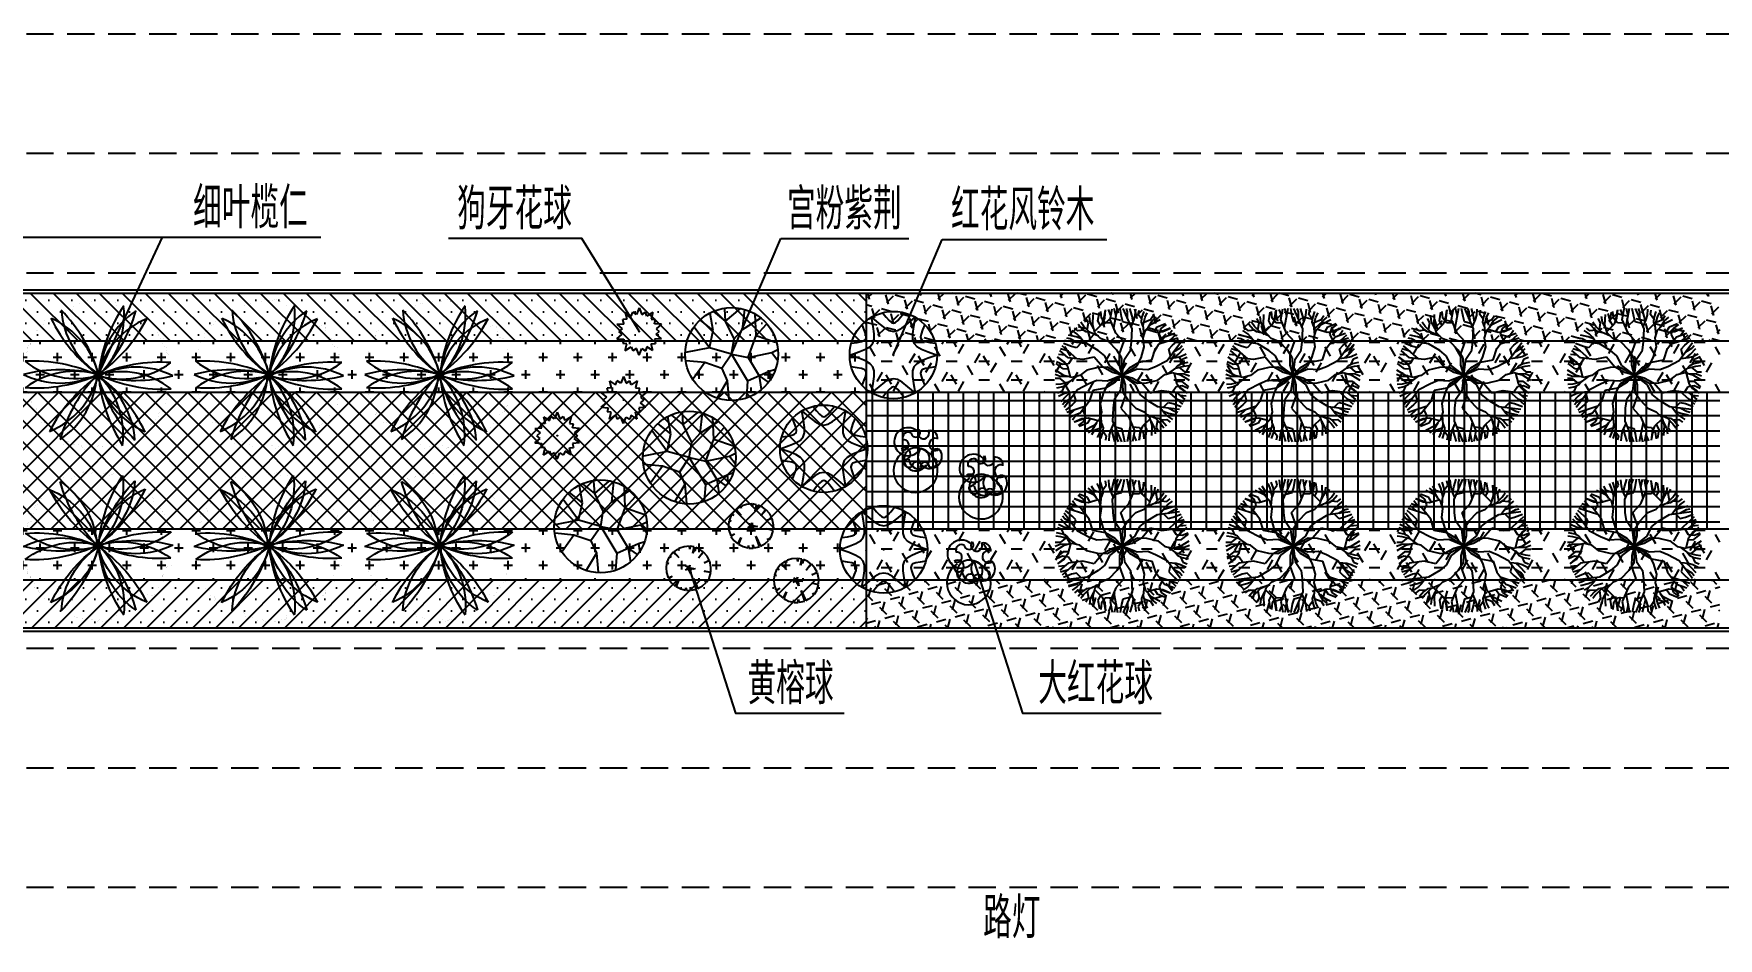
# Model space of a CAD drawing. Extents: x 941299 to 942979, y 2579300 to 2579597.
# Drawn here: x 942757 to 942880.3, y 2579371.9 to 2579438.1 of the extents above; entities that cross this region are included whole.
import ezdxf

# ---------------------------------------------------------------- set-up
doc = ezdxf.new("R2010")
doc.units = 0
doc.linetypes.add('HIDDEN', pattern=[0.375, 0.25, -0.125])
for name, color, linetype in [('A绿-1', 94, 'CONTINUOUS'), ('fz', 7, 'CONTINUOUS'), ('尺寸标注', 2, 'CONTINUOUS'), ('文字', 7, 'CONTINUOUS'), ('绿化工程', 3, 'CONTINUOUS'), ('路缘石', 37, 'CONTINUOUS')]:
    doc.layers.add(name, color=color, linetype=linetype)
doc.styles.get("Standard").update_dxf_attribs({"font": 'simplex1.shx', "width": 0.7, "bigfont": 'hztxt.shx'})
pattern_1 = [(0, (125, 0), (1.27, 1.27), [0.635, -1.905]), (90, (125.3175, -0.3175), (-1.27, 1.27), [0.635, -1.905])]
pattern_2 = [(0, (125, 0), (0, 1.374815), [0.79375, -1.5875]), (120, (125, 0), (-1.1906247155, -0.6874075), [0.79375, -1.5875]), (60, (125.7938, 0), (-1.1906247155, 0.6874075), [0.79375, -1.5875])]

# ---------------------------------------------------------------- blocks, each defined once
blk = doc.blocks.new('jydy')
at = {"layer": '绿化工程'}
for p, q in [((-2.91, 3.34), (-3.23, 3.71)), ((-2.82, 3.57), (-3.04, 3.87)), ((-2.48, 3.83), (-2.66, 4.14)), ((-2.57, 3.31), (-2.48, 3.83)), ((-2.35, 3.88), (-2.41, 4.29)), ((-2.08, 3.38), (-2.35, 3.88)), ((-2.17, 3.68), (-2.13, 4.43)), ((-2.03, 3.2), (-1.47, 3.75)), ((-1.78, 3.98), (-1.68, 4.62)), ((-1.59, 3.63), (-1.78, 3.98)), ((-1.53, 4.18), (-1.58, 4.66)), ((-1.25, 3.83), (-1.53, 4.18)), ((-1.47, 3.75), (-1.29, 4.17)), ((-1.39, 4.01), (-1.32, 4.25)), ((-1.32, 4.25), (-1.23, 4.76)), ((-1.29, 4.17), (-1.22, 4.77)), ((-0.77, 3.8), (-1.25, 3.83)), ((-0.83, 4.37), (-1.02, 4.81)), ((-0.89, 4.07), (-0.74, 4.86)), ((-0.47, 3.07), (-0.89, 4.07)), ((-0.63, 3.46), (-0.35, 4.89)), ((-0.46, 4.3), (-0.59, 4.88)), ((-0.05, 4.28), (-0.16, 4.88)), ((0.05, 3.91), (-0.05, 4.28)), ((0.53, 3.78), (0.05, 3.91)), ((0.71, 3.38), (0.07, 4.88)), ((0.39, 4.63), (0.31, 4.88)), ((0.39, 4.11), (0.39, 4.63)), ((0.72, 4.32), (0.56, 4.87)), ((0.64, 3.54), (0.87, 4.06)), ((0.8, 3.91), (0.72, 4.32)), ((0.87, 4.06), (0.95, 4.38)), ((0.95, 4.38), (0.99, 4.82)), ((1.17, 4.44), (1.23, 4.76)), ((1.43, 4.09), (1.17, 4.44)), ((1.41, 3.87), (1.44, 4.19)), ((1.53, 3.55), (1.41, 3.87)), ((1.44, 4.19), (1.59, 4.65)), ((1.52, 3.65), (1.68, 4.23)), ((1.59, 3.88), (2.07, 4.06)), ((1.68, 4.23), (1.83, 4.57)), ((1.69, 3.28), (2.11, 3.72)), ((1.89, 3.49), (2.19, 3.98)), ((2.07, 4.06), (2.25, 4.37)), ((2.11, 3.72), (2.78, 4.06)), ((2.19, 3.98), (2.51, 4.23)), ((2.56, 3.53), (3.16, 3.77)), ((-2.57, 2.3), (-4.19, 2.5)), ((-3.82, 2.65), (-4.07, 2.71)), ((-3.39, 2.79), (-3.94, 2.92)), ((-3.36, 2.4), (-3.82, 2.65)), ((-3.32, 3.01), (-3.68, 3.26)), ((-3.26, 3.24), (-3.51, 3.44)), ((-2.99, 2.65), (-3.39, 2.79)), ((-3.08, 2.78), (-3.32, 3.01)), ((-2.83, 3.28), (-3.26, 3.24)), ((-2.75, 2.32), (-3.08, 2.78)), ((-2.65, 3.16), (-2.91, 3.34)), ((-2.4, 3.14), (-2.82, 3.57)), ((-2.31, 3.1), (-2.65, 3.16)), ((-1.75, 2.85), (-2.4, 3.14)), ((-2, 3.1), (-2.17, 3.68)), ((-1.59, 2.68), (-2, 3.1)), ((-0.99, 2.43), (-1.59, 2.68)), ((0.11, 2.43), (-0.47, 3.07)), ((0.67, 2.43), (0.71, 3.38)), ((1.59, 2.94), (1.52, 3.65)), ((1.53, 2.72), (1.69, 3.28)), ((1.61, 2.07), (1.53, 2.72)), ((1.76, 3.36), (2.51, 3.15)), ((2.35, 3.19), (2.56, 3.53)), ((2.42, 1.94), (3.08, 2.8)), ((2.51, 3.15), (2.97, 3.2)), ((2.68, 2.28), (4.06, 2.74)), ((2.69, 2.99), (2.85, 3.41)), ((2.91, 2.57), (2.69, 2.99)), ((2.78, 3.21), (3.02, 3.27)), ((2.85, 3.41), (3.24, 3.7)), ((2.97, 3.2), (3.52, 3.44)), ((3.02, 3.27), (3.51, 3.45)), ((3.08, 2.8), (3.84, 3.07)), ((3.37, 2.9), (3.65, 3.29)), ((3.49, 2.55), (3.93, 2.95)), ((3.68, 2.18), (4.15, 2.58)), ((-4.26, 0.97), (-4.74, 1.33)), ((-4.34, 0.99), (-4.74, 1.32)), ((-4.2, 1.47), (-4.68, 1.52)), ((-3.96, 1.27), (-4.58, 1.79)), ((-3.95, 1.75), (-4.52, 1.93)), ((-3.32, 1.18), (-4.4, 2.14)), ((-3.73, 2.09), (-4.31, 2.31)), ((-2.89, 1.13), (-3.96, 1.27)), ((-3.36, 2), (-3.73, 2.09)), ((-3.01, 2.35), (-3.36, 2)), ((-2.05, 1.31), (-2.89, 1.13)), ((-1.76, 1.8), (-2.57, 2.3)), ((-1.45, 0.6), (-2.05, 1.31)), ((-1.28, 1.42), (-1.76, 1.8)), ((-0.93, 0.71), (-1.28, 1.42)), ((-0.41, 1.82), (-0.99, 2.43)), ((-0.04, 1.25), (-0.41, 1.82)), ((-0.21, 1.55), (0.11, 2.43)), ((-0.2, 0.72), (-0.21, 1.55)), ((0, 0), (-0.04, 1.25)), ((0.15, 1.16), (0.59, 1.82)), ((0.59, 1.82), (0.67, 2.43)), ((1.06, 0.66), (1.37, 1.27)), ((1.37, 1.27), (1.61, 2.07)), ((2.16, 1.12), (2.42, 1.94)), ((3.28, 1.08), (4.26, 2.38)), ((3.39, 1.22), (3.95, 1.28)), ((3.41, 1.91), (3.68, 2.18)), ((3.54, 1.43), (3.41, 1.91)), ((3.76, 1.71), (4.21, 1.98)), ((3.79, 1.26), (4.11, 1.54)), ((3.95, 1.28), (4.27, 1.37)), ((4.11, 1.54), (4.5, 1.95)), ((4.21, 1.98), (4.38, 2.17)), ((4.27, 1.37), (4.67, 1.56)), ((4.43, 1.2), (4.74, 1.32)), ((-4.54, -0.1), (-4.92, 0.05)), ((-4.27, -0.03), (-4.9, 0.37)), ((-4.34, 0.45), (-4.84, 0.86)), ((-4.38, 0.77), (-4.82, 0.96)), ((-3.94, 0.83), (-4.38, 0.77)), ((-4.17, 0.8), (-4.34, 0.99)), ((-3.94, 0.44), (-4.34, 0.45)), ((-3.98, 0.6), (-4.26, 0.97)), ((-3.79, -0.15), (-3.98, 0.6)), ((-3.68, 1.23), (-3.94, 0.83)), ((-2.6, 0.36), (-3.12, -0.04)), ((-1.78, 0.56), (-2.6, 0.36)), ((-1.11, 0.59), (-1.78, 0.56)), ((-0.72, 0.19), (-1.45, 0.6)), ((0, 0), (-1.11, 0.59)), ((0, 0), (-1.08, -0.45)), ((0, 0), (-1.06, -0.66)), ((0, 0), (-0.93, 0.71)), ((0, 0), (-0.72, 0.19)), ((0, 0), (-0.53, -0.53)), ((0, 0), (-0.2, 0.72)), ((0, 0), (-0.15, -1.16)), ((0, 0), (0.15, 1.16)), ((0, 0), (1.06, 0.66)), ((0, 0), (0.53, 0.53)), ((0, 0), (1.08, 0.45)), ((0, 0), (1.11, -0.59)), ((0, 0), (0.93, -0.71)), ((0, 0), (0.72, -0.19)), ((0, 0), (0.2, -0.72)), ((0, 0), (0.04, -1.25)), ((0.53, 0.53), (1.24, 0.95)), ((1.08, 0.45), (1.87, 0.4)), ((1.24, 0.95), (2.16, 1.12)), ((1.87, 0.4), (2.44, 0.63)), ((2.44, 0.63), (3.28, 1.08)), ((2.6, -0.36), (3.12, 0.04)), ((3.12, 0.04), (3.68, 0.18)), ((3.34, 0.09), (3.92, 0.51)), ((3.68, 0.18), (4.27, 0.03)), ((3.79, 0.15), (3.98, -0.6)), ((3.84, 0.45), (4.06, 0.71)), ((3.92, 0.51), (4.5, 0.66)), ((3.97, 0.11), (4.54, 0.1)), ((4.06, 0.71), (4.35, 0.85)), ((4.15, 0.57), (4.56, 0.24)), ((4.26, 0.81), (4.43, 1.2)), ((4.27, 0.03), (4.9, -0.37)), ((4.35, 0.85), (4.83, 0.95)), ((4.5, 0.66), (4.87, 0.7)), ((4.54, 0.1), (4.92, -0.05)), ((4.56, 0.24), (4.91, 0.24)), ((-4.56, -0.24), (-4.91, -0.24)), ((-4.5, -0.66), (-4.87, -0.7)), ((-4.35, -0.85), (-4.83, -0.95)), ((-4.43, -1.2), (-4.74, -1.32)), ((-4.15, -0.57), (-4.56, -0.24)), ((-3.97, -0.11), (-4.54, -0.1)), ((-3.92, -0.51), (-4.5, -0.66)), ((-4.26, -0.81), (-4.43, -1.2)), ((-4.06, -0.71), (-4.35, -0.85)), ((-3.68, -0.18), (-4.27, -0.03)), ((-3.28, -1.08), (-4.26, -2.38)), ((-3.84, -0.45), (-4.06, -0.71)), ((-3.39, -1.22), (-3.95, -1.28)), ((-3.34, -0.09), (-3.92, -0.51)), ((-3.12, -0.04), (-3.68, -0.18)), ((-2.44, -0.63), (-3.28, -1.08)), ((-1.87, -0.4), (-2.44, -0.63)), ((-2.16, -1.12), (-2.42, -1.94)), ((-1.24, -0.95), (-2.16, -1.12)), ((-1.08, -0.45), (-1.87, -0.4)), ((-1.06, -0.66), (-1.37, -1.27)), ((-0.53, -0.53), (-1.24, -0.95)), ((-0.15, -1.16), (-0.59, -1.82)), ((0.2, -0.72), (0.21, -1.55)), ((0.72, -0.19), (1.45, -0.6)), ((0.93, -0.71), (1.28, -1.42)), ((1.11, -0.59), (1.78, -0.56)), ((1.45, -0.6), (2.05, -1.31)), ((1.78, -0.56), (2.6, -0.36)), ((2.05, -1.31), (2.89, -1.13)), ((2.89, -1.13), (3.96, -1.27)), ((3.32, -1.18), (4.4, -2.14)), ((3.68, -1.23), (3.94, -0.83)), ((3.94, -0.44), (4.34, -0.45)), ((3.94, -0.83), (4.38, -0.77)), ((3.98, -0.6), (4.26, -0.97)), ((4.17, -0.8), (4.34, -0.99)), ((4.26, -0.97), (4.74, -1.33)), ((4.34, -0.45), (4.84, -0.86)), ((4.34, -0.99), (4.74, -1.32)), ((4.38, -0.77), (4.82, -0.96)), ((-4.27, -1.37), (-4.67, -1.56)), ((-4.11, -1.54), (-4.5, -1.95)), ((-4.21, -1.98), (-4.38, -2.17)), ((-3.95, -1.28), (-4.27, -1.37)), ((-3.76, -1.71), (-4.21, -1.98)), ((-3.68, -2.18), (-4.15, -2.58)), ((-3.79, -1.26), (-4.11, -1.54)), ((-2.68, -2.28), (-4.06, -2.74)), ((-3.41, -1.91), (-3.68, -2.18)), ((-3.54, -1.43), (-3.41, -1.91)), ((-2.42, -1.94), (-3.08, -2.8)), ((-1.37, -1.27), (-1.61, -2.07)), ((-1.61, -2.07), (-1.53, -2.72)), ((-0.67, -2.43), (-0.71, -3.38)), ((-0.59, -1.82), (-0.67, -2.43)), ((0.21, -1.55), (-0.11, -2.43)), ((-0.11, -2.43), (0.47, -3.07)), ((0.04, -1.25), (0.41, -1.82)), ((0.41, -1.82), (0.99, -2.43)), ((0.99, -2.43), (1.59, -2.68)), ((1.28, -1.42), (1.76, -1.8)), ((1.76, -1.8), (2.57, -2.3)), ((2.57, -2.3), (4.19, -2.5)), ((2.75, -2.32), (3.08, -2.78)), ((3.01, -2.35), (3.36, -2)), ((3.36, -2), (3.73, -2.09)), ((3.36, -2.4), (3.82, -2.65)), ((3.73, -2.09), (4.31, -2.31)), ((3.95, -1.75), (4.52, -1.93)), ((3.96, -1.27), (4.58, -1.79)), ((4.2, -1.47), (4.68, -1.52)), ((-3.49, -2.55), (-3.93, -2.95)), ((-3.08, -2.8), (-3.84, -3.07)), ((-3.37, -2.9), (-3.65, -3.29)), ((-2.97, -3.2), (-3.52, -3.44)), ((-3.02, -3.27), (-3.51, -3.45)), ((-2.85, -3.41), (-3.24, -3.7)), ((-2.56, -3.53), (-3.16, -3.77)), ((-2.78, -3.21), (-3.02, -3.27)), ((-2.51, -3.15), (-2.97, -3.2)), ((-2.91, -2.57), (-2.69, -2.99)), ((-2.69, -2.99), (-2.85, -3.41)), ((-2.35, -3.19), (-2.56, -3.53)), ((-1.76, -3.36), (-2.51, -3.15)), ((-1.89, -3.49), (-2.19, -3.98)), ((-1.69, -3.28), (-2.11, -3.72)), ((-1.53, -2.72), (-1.69, -3.28)), ((-1.52, -3.65), (-1.68, -4.23)), ((-1.59, -2.94), (-1.52, -3.65)), ((-1.53, -3.55), (-1.41, -3.87)), ((-0.64, -3.54), (-0.87, -4.06)), ((-0.71, -3.38), (-0.07, -4.88)), ((0.63, -3.46), (0.35, -4.89)), ((0.47, -3.07), (0.89, -4.07)), ((2.03, -3.2), (1.47, -3.75)), ((1.59, -2.68), (2, -3.1)), ((1.59, -3.63), (1.78, -3.98)), ((1.75, -2.85), (2.4, -3.14)), ((2, -3.1), (2.17, -3.68)), ((2.08, -3.38), (2.35, -3.88)), ((2.17, -3.68), (2.13, -4.43)), ((2.31, -3.1), (2.65, -3.16)), ((2.4, -3.14), (2.82, -3.57)), ((2.57, -3.31), (2.48, -3.83)), ((2.65, -3.16), (2.91, -3.34)), ((2.82, -3.57), (3.04, -3.87)), ((2.83, -3.28), (3.26, -3.24)), ((2.91, -3.34), (3.23, -3.71)), ((2.99, -2.65), (3.39, -2.79)), ((3.08, -2.78), (3.32, -3.01)), ((3.26, -3.24), (3.51, -3.44)), ((3.32, -3.01), (3.68, -3.26)), ((3.39, -2.79), (3.94, -2.92)), ((3.82, -2.65), (4.07, -2.71)), ((-2.11, -3.72), (-2.78, -4.06)), ((-2.19, -3.98), (-2.51, -4.23)), ((-2.07, -4.06), (-2.25, -4.37)), ((-1.59, -3.88), (-2.07, -4.06)), ((-1.68, -4.23), (-1.83, -4.57)), ((-1.44, -4.19), (-1.59, -4.65)), ((-1.41, -3.87), (-1.44, -4.19)), ((-1.43, -4.09), (-1.17, -4.44)), ((-1.17, -4.44), (-1.23, -4.76)), ((-0.95, -4.38), (-0.99, -4.82)), ((-0.87, -4.06), (-0.95, -4.38)), ((-0.8, -3.91), (-0.72, -4.32)), ((-0.72, -4.32), (-0.56, -4.87)), ((-0.53, -3.78), (-0.05, -3.91)), ((-0.39, -4.11), (-0.39, -4.63)), ((-0.39, -4.63), (-0.31, -4.88)), ((-0.05, -3.91), (0.05, -4.28)), ((0.05, -4.28), (0.16, -4.88)), ((0.46, -4.3), (0.59, -4.88)), ((0.89, -4.07), (0.74, -4.86)), ((0.77, -3.8), (1.25, -3.83)), ((0.83, -4.37), (1.02, -4.81)), ((1.29, -4.17), (1.22, -4.77)), ((1.32, -4.25), (1.23, -4.76)), ((1.25, -3.83), (1.53, -4.18)), ((1.47, -3.75), (1.29, -4.17)), ((1.39, -4.01), (1.32, -4.25)), ((1.53, -4.18), (1.58, -4.66)), ((1.78, -3.98), (1.68, -4.62)), ((2.35, -3.88), (2.41, -4.29)), ((2.48, -3.83), (2.66, -4.14))]:
    blk.add_line(p, q, dxfattribs=at)
blk = doc.blocks.new('xygr')
at = {"layer": '绿化工程', "color": 3, "const_width": 0.00216}
for points in [[(-1.88, 4.73), (-1.8, 4.96), (-1.73, 5.12), (-1.65, 5.21), (-1.58, 5.25), (-1.51, 5.26), (-1.44, 5.24), (-1.37, 5.22), (-1.31, 5.21), (-1.26, 5.22), (-1.21, 5.24), (-1.16, 5.28), (-1.11, 5.33), (-1.07, 5.38), (-1.03, 5.42), (-0.99, 5.46), (-0.94, 5.48), (-0.9, 5.49), (-0.85, 5.48), (-0.8, 5.46), (-0.75, 5.44), (-0.7, 5.41), (-0.65, 5.39), (-0.6, 5.38), (-0.55, 5.38), (-0.5, 5.39), (-0.45, 5.41), (-0.4, 5.44), (-0.35, 5.48), (-0.3, 5.52), (-0.26, 5.55), (-0.21, 5.57), (-0.17, 5.58), (-0.12, 5.57), (-0.08, 5.55), (-0.04, 5.52), (0, 5.49), (0.05, 5.46), (0.09, 5.43), (0.13, 5.41), (0.16, 5.4), (0.2, 5.41), (0.24, 5.43), (0.28, 5.46), (0.31, 5.49), (0.35, 5.52), (0.39, 5.54), (0.42, 5.56), (0.46, 5.57), (0.5, 5.56), (0.54, 5.53), (0.58, 5.5), (0.62, 5.47), (0.67, 5.44), (0.72, 5.41), (0.78, 5.39), (0.85, 5.39), (0.92, 5.4), (1, 5.42), (1.08, 5.43), (1.16, 5.42), (1.23, 5.38), (1.28, 5.29), (1.32, 5.15), (1.34, 4.93)], [(-5.11, 1.25), (-5.21, 1.35), (-5.27, 1.43), (-5.29, 1.5), (-5.29, 1.56), (-5.27, 1.61), (-5.23, 1.66), (-5.2, 1.7), (-5.17, 1.74), (-5.16, 1.78), (-5.15, 1.82), (-5.16, 1.86), (-5.17, 1.9), (-5.18, 1.93), (-5.19, 1.97), (-5.19, 2), (-5.19, 2.03), (-5.17, 2.06), (-5.15, 2.08), (-5.12, 2.11), (-5.08, 2.13), (-5.05, 2.16), (-5.02, 2.18), (-4.99, 2.21), (-4.97, 2.24), (-4.97, 2.28), (-4.97, 2.31), (-4.97, 2.35), (-4.98, 2.39), (-4.99, 2.43), (-5, 2.47), (-4.99, 2.51), (-4.98, 2.54), (-4.95, 2.57), (-4.92, 2.6), (-4.87, 2.63), (-4.83, 2.66), (-4.78, 2.68), (-4.74, 2.71), (-4.7, 2.75), (-4.68, 2.78), (-4.66, 2.83), (-4.66, 2.87), (-4.66, 2.92), (-4.67, 2.97), (-4.67, 3.02), (-4.68, 3.07), (-4.67, 3.11), (-4.66, 3.15), (-4.63, 3.17), (-4.59, 3.2), (-4.54, 3.22), (-4.49, 3.24), (-4.45, 3.25), (-4.4, 3.27), (-4.36, 3.3), (-4.33, 3.33), (-4.32, 3.36), (-4.31, 3.4), (-4.31, 3.45), (-4.31, 3.49), (-4.31, 3.54), (-4.3, 3.58), (-4.28, 3.61), (-4.24, 3.64), (-4.19, 3.65), (-4.12, 3.67), (-4.05, 3.69), (-3.99, 3.72), (-3.94, 3.77), (-3.92, 3.85), (-3.93, 3.96), (-3.99, 4.11)], [(3.52, 3.54), (3.79, 3.6), (3.97, 3.62), (4.09, 3.61), (4.15, 3.56), (4.18, 3.5), (4.18, 3.43), (4.17, 3.36), (4.17, 3.29), (4.18, 3.24), (4.21, 3.2), (4.26, 3.17), (4.3, 3.15), (4.35, 3.13), (4.4, 3.11), (4.44, 3.09), (4.46, 3.07), (4.47, 3.03), (4.46, 2.99), (4.44, 2.95), (4.42, 2.91), (4.41, 2.86), (4.39, 2.82), (4.39, 2.79), (4.41, 2.76), (4.44, 2.74), (4.49, 2.72), (4.55, 2.71), (4.62, 2.7), (4.68, 2.69), (4.74, 2.67), (4.78, 2.65), (4.81, 2.62), (4.82, 2.58), (4.8, 2.53), (4.78, 2.48), (4.75, 2.42), (4.73, 2.36), (4.7, 2.3), (4.69, 2.25), (4.7, 2.2), (4.73, 2.16), (4.77, 2.13), (4.82, 2.1), (4.88, 2.08), (4.94, 2.05), (4.99, 2.02), (5.02, 1.98), (5.03, 1.94), (5.02, 1.88), (4.99, 1.81), (4.97, 1.74), (4.98, 1.67), (5.02, 1.6), (5.11, 1.54), (5.28, 1.48), (5.53, 1.44)], [(-5.77, -1.28), (-5.45, -1.22), (-5.24, -1.21), (-5.13, -1.23), (-5.09, -1.27), (-5.1, -1.32), (-5.14, -1.39), (-5.18, -1.46), (-5.21, -1.53), (-5.21, -1.58), (-5.17, -1.63), (-5.12, -1.67), (-5.05, -1.7), (-4.98, -1.74), (-4.91, -1.77), (-4.86, -1.81), (-4.83, -1.85), (-4.83, -1.9), (-4.85, -1.96), (-4.88, -2.02), (-4.92, -2.08), (-4.97, -2.14), (-5, -2.19), (-5.02, -2.25), (-5.01, -2.29), (-4.97, -2.32), (-4.91, -2.35), (-4.83, -2.37), (-4.75, -2.39), (-4.66, -2.41), (-4.58, -2.43), (-4.52, -2.46), (-4.48, -2.49), (-4.48, -2.53), (-4.49, -2.58), (-4.53, -2.63), (-4.57, -2.69), (-4.61, -2.74), (-4.64, -2.8), (-4.66, -2.85), (-4.66, -2.89), (-4.63, -2.92), (-4.58, -2.95), (-4.51, -2.97), (-4.43, -2.99), (-4.36, -3.02), (-4.29, -3.05), (-4.25, -3.09), (-4.22, -3.14), (-4.23, -3.2), (-4.25, -3.28), (-4.26, -3.35), (-4.25, -3.41), (-4.19, -3.46), (-4.07, -3.48), (-3.87, -3.47), (-3.57, -3.41)], [(3.81, -4.14), (3.73, -3.94), (3.71, -3.79), (3.71, -3.7), (3.75, -3.64), (3.8, -3.6), (3.87, -3.59), (3.93, -3.57), (3.98, -3.56), (4.02, -3.53), (4.03, -3.49), (4.04, -3.45), (4.05, -3.4), (4.05, -3.35), (4.05, -3.31), (4.06, -3.27), (4.08, -3.24), (4.11, -3.23), (4.15, -3.22), (4.2, -3.23), (4.25, -3.23), (4.31, -3.24), (4.36, -3.24), (4.4, -3.23), (4.43, -3.22), (4.44, -3.18), (4.44, -3.14), (4.44, -3.09), (4.43, -3.03), (4.42, -2.97), (4.41, -2.91), (4.42, -2.86), (4.43, -2.81), (4.46, -2.78), (4.5, -2.75), (4.55, -2.73), (4.6, -2.72), (4.65, -2.7), (4.7, -2.69), (4.73, -2.67), (4.76, -2.65), (4.77, -2.62), (4.76, -2.59), (4.75, -2.55), (4.73, -2.51), (4.71, -2.47), (4.7, -2.43), (4.7, -2.4), (4.71, -2.36), (4.73, -2.34), (4.77, -2.32), (4.82, -2.3), (4.87, -2.28), (4.92, -2.26), (4.96, -2.25), (5, -2.22), (5.01, -2.19), (5.01, -2.16), (5, -2.11), (4.97, -2.07), (4.95, -2.02), (4.92, -1.97), (4.91, -1.92), (4.91, -1.88), (4.94, -1.84), (4.99, -1.81), (5.05, -1.77), (5.1, -1.73), (5.14, -1.68), (5.15, -1.62), (5.11, -1.52), (5.02, -1.4), (4.84, -1.25)], [(-2.57, -5.07), (-2.37, -4.93), (-2.21, -4.85), (-2.08, -4.83), (-1.99, -4.86), (-1.91, -4.91), (-1.85, -4.97), (-1.79, -5.04), (-1.74, -5.09), (-1.69, -5.12), (-1.64, -5.12), (-1.58, -5.11), (-1.52, -5.09), (-1.47, -5.07), (-1.42, -5.06), (-1.36, -5.05), (-1.32, -5.06), (-1.27, -5.09), (-1.23, -5.14), (-1.19, -5.2), (-1.16, -5.27), (-1.12, -5.33), (-1.09, -5.39), (-1.05, -5.43), (-1.01, -5.45), (-0.97, -5.45), (-0.93, -5.42), (-0.89, -5.38), (-0.84, -5.34), (-0.8, -5.29), (-0.75, -5.24), (-0.7, -5.21), (-0.65, -5.19), (-0.6, -5.19), (-0.56, -5.21), (-0.51, -5.25), (-0.46, -5.29), (-0.41, -5.32), (-0.36, -5.36), (-0.31, -5.38), (-0.26, -5.39), (-0.21, -5.37), (-0.16, -5.34), (-0.11, -5.29), (-0.06, -5.25), (0, -5.2), (0.05, -5.16), (0.1, -5.13), (0.15, -5.11), (0.2, -5.12), (0.26, -5.15), (0.31, -5.19), (0.36, -5.24), (0.41, -5.28), (0.45, -5.32), (0.49, -5.35), (0.53, -5.37), (0.57, -5.36), (0.61, -5.33), (0.64, -5.3), (0.68, -5.26), (0.73, -5.22), (0.78, -5.19), (0.83, -5.17), (0.9, -5.18), (0.98, -5.2), (1.07, -5.24), (1.16, -5.27), (1.24, -5.29), (1.31, -5.28), (1.36, -5.22), (1.39, -5.1), (1.39, -4.91)]]:
    blk.add_lwpolyline(points, dxfattribs=at)
at = {"layer": '绿化工程', "color": 3}
for centre, radius, start, end in [((11.16, -1.2), 11.2, 145.9472, 174.0707), ((-4.16, 4.36), 6.07, 313.5126, 6.3487), ((6.62, 9.06), 11.2, 205.9472, 234.0707), ((-5.85, -1.42), 6.07, 13.5126, 66.3487), ((-10.72, -3.05), 11.2, 16.0879, 44.2115), ((3.37, 5.15), 6.07, 183.6533, 236.4894), ((-6.41, 9.23), 11.2, 304.7855, 332.909), ((5.87, -1.49), 6.07, 112.3508, 165.187), ((-8, 7.76), 11.2, 316.0879, 344.2115), ((6.15, -0.34), 6.07, 123.6533, 176.4894), ((-2.72, -10.81), 11.2, 76.0879, 104.2115), ((-2.77, 5.49), 6.07, 243.6533, 296.4894), ((-4.78, -10.17), 11.2, 64.7855, 92.909), ((-1.64, 5.82), 6.07, 232.3508, 285.187), ((-4.54, 10.26), 11.2, 265.9472, 294.0707), ((-1.69, -5.79), 6.07, 73.5126, 126.3487), ((8, -7.76), 11.2, 136.0879, 164.2115), ((-6.61, -9.07), 11.2, 25.9472, 54.0707), ((5.86, 1.42), 6.07, 193.5126, 246.3487), ((4.55, -10.26), 11.2, 85.9472, 114.0707), ((1.7, 5.78), 6.07, 253.5126, 306.3487), ((4.79, 10.17), 11.2, 244.7855, 272.909), ((11.2, 0.94), 11.2, 184.7855, 212.909), ((1.65, -5.82), 6.07, 52.3508, 105.187), ((2.78, -5.49), 6.07, 63.6533, 116.4894), ((6.42, -9.23), 11.2, 124.7855, 152.909), ((-5.86, 1.49), 6.07, 292.3508, 345.187), ((-6.14, 0.34), 6.07, 303.6533, 356.4894), ((10.73, 3.05), 11.2, 196.0879, 224.2115), ((-3.36, -5.15), 6.07, 3.6533, 56.4894), ((2.73, 10.81), 11.2, 256.0879, 284.2115), ((-4.22, -4.34), 6.07, 352.3508, 45.187)]:
    blk.add_arc(centre, radius, start, end, dxfattribs=at)
blk = doc.blocks.new('gyhq')
at = {"layer": '绿化工程'}
for p, q in [((-0.401, 0.561), (-0.225, 0.453)), ((-0.401, 0.561), (-0.353, 0.361)), ((-0.225, 0.453), (-0.179, 0.567)), ((-0.225, 0.453), (-0.179, 0.567)), ((-0.075, 0.502), (-0.179, 0.567)), ((-0.075, 0.502), (-0.179, 0.567)), ((0.004, 0.693), (-0.075, 0.502)), ((0.004, 0.693), (0.083, 0.502)), ((0.083, 0.502), (0.187, 0.567)), ((0.083, 0.502), (0.187, 0.567)), ((0.233, 0.453), (0.187, 0.567)), ((0.233, 0.453), (0.187, 0.567)), ((0.408, 0.561), (0.233, 0.453)), ((0.408, 0.561), (0.36, 0.361)), ((-0.651, 0.217), (-0.446, 0.233)), ((-0.651, 0.217), (-0.494, 0.083)), ((-0.494, 0.083), (-0.588, 0.004)), ((-0.494, 0.083), (-0.588, 0.004)), ((-0.494, -0.075), (-0.588, 0.004)), ((-0.494, -0.075), (-0.588, 0.004)), ((-0.353, 0.361), (-0.475, 0.352)), ((-0.353, 0.361), (-0.475, 0.352)), ((-0.446, 0.233), (-0.475, 0.352)), ((-0.446, 0.233), (-0.475, 0.352)), ((0.36, 0.361), (0.483, 0.352)), ((0.36, 0.361), (0.483, 0.352)), ((0.453, 0.233), (0.483, 0.352)), ((0.453, 0.233), (0.483, 0.352)), ((0.658, 0.217), (0.453, 0.233)), ((0.658, 0.217), (0.502, 0.083)), ((0.502, 0.083), (0.596, 0.004)), ((0.502, 0.083), (0.596, 0.004)), ((0.502, -0.075), (0.596, 0.004)), ((0.502, -0.075), (0.596, 0.004)), ((-0.651, -0.209), (-0.494, -0.075)), ((-0.651, -0.209), (-0.446, -0.225)), ((-0.446, -0.225), (-0.475, -0.344)), ((-0.446, -0.225), (-0.475, -0.344)), ((-0.353, -0.352), (-0.475, -0.344)), ((-0.353, -0.352), (-0.475, -0.344)), ((-0.401, -0.553), (-0.353, -0.352)), ((-0.401, -0.553), (-0.225, -0.445)), ((-0.225, -0.445), (-0.179, -0.559)), ((-0.225, -0.445), (-0.179, -0.559)), ((0.233, -0.445), (0.187, -0.559)), ((0.233, -0.445), (0.187, -0.559)), ((0.408, -0.553), (0.233, -0.445)), ((0.36, -0.352), (0.483, -0.344)), ((0.36, -0.352), (0.483, -0.344)), ((0.408, -0.553), (0.36, -0.352)), ((0.658, -0.209), (0.453, -0.225)), ((0.453, -0.225), (0.483, -0.344)), ((0.453, -0.225), (0.483, -0.344)), ((0.658, -0.209), (0.502, -0.075)), ((-0.075, -0.494), (-0.179, -0.559)), ((-0.075, -0.494), (-0.179, -0.559)), ((0.004, -0.684), (-0.075, -0.494)), ((0.004, -0.684), (0.083, -0.494)), ((0.083, -0.494), (0.187, -0.559)), ((0.083, -0.494), (0.187, -0.559))]:
    blk.add_line(p, q, dxfattribs=at)
blk.add_ellipse((0.004, 0.004), major_axis=(-0.00389, 0.00389), ratio=1, start_param=3.926991, end_param=10.210176, dxfattribs=at)
blk = doc.blocks.new('gfzj')
at = {"layer": '绿化工程'}
for p, q in [((-0.536, 0.694), (-0.909, 0.992)), ((-0.536, 0.694), (-0.623, 1.191)), ((-0.175, 0.967), (-0.511, 1.24)), ((-0.175, 0.967), (-0.2, 1.327)), ((-0.175, 0.967), (0.248, 1.327)), ((0.322, 0.718), (0.385, 1.302)), ((0.322, 0.718), (0.845, 1.054)), ((0.72, 0.544), (0.695, 1.166)), ((-0.648, 0.184), (-1.095, 0.793)), ((-0.648, 0.184), (-0.536, 0.694)), ((0.074, 0.445), (-0.175, 0.967)), ((0.074, 0.445), (0.322, 0.718)), ((0.484, -0.102), (0.72, 0.544)), ((0.72, 0.544), (1.019, 0.88)), ((0.72, 0.544), (1.292, 0.346)), ((-0.648, 0.184), (-1.344, 0.047)), ((0, 0), (-0.648, 0.184)), ((0, 0), (-0.287, -0.425)), ((0, 0), (0.074, 0.445)), ((0, 0), (0.472, -0.785)), ((0, 0), (0.484, -0.102)), ((0.484, -0.102), (1.18, 0.047)), ((1.18, 0.047), (1.354, 0.134)), ((1.18, 0.047), (1.342, -0.176)), ((-0.784, -0.251), (-1.331, -0.201)), ((-0.784, -0.251), (-1.12, -0.723)), ((-0.287, -0.425), (-0.784, -0.251)), ((-0.287, -0.425), (-0.125, -0.785)), ((0.484, -0.102), (0.807, -0.636)), ((1.106, -0.499), (1.292, -0.437)), ((-0.125, -0.785), (-0.411, -1.27)), ((-0.125, -0.785), (-0.076, -1.344)), ((0.472, -0.785), (0.434, -1.27)), ((0.472, -0.785), (1.106, -0.499)), ((0.807, -0.636), (0.869, -1.034)), ((0.807, -0.636), (1.068, -0.822)), ((1.106, -0.499), (1.143, -0.773))]:
    blk.add_line(p, q, dxfattribs=at)
blk.add_ellipse((0, 0), major_axis=(0.962, 0.962), ratio=1, start_param=5.497787, end_param=11.780972, dxfattribs=at)
blk.add_point((0, 0), dxfattribs=at)
blk = doc.blocks.new('大红花')
at = {"layer": 'A绿-1', "color": 0}
for p, q in [((-609, 975), (-793, 845)), ((-793, 845), (-541, 567)), ((-541, 907), (-609, 975)), ((-492, 1028), (-568, 984)), ((-568, 984), (-541, 907)), ((-277, 1091), (-492, 1028)), ((-12, 1118), (-277, 1091)), ((10, 970), (-12, 1118)), ((15, 1118), (10, 970)), ((217, 1082), (15, 1118)), ((154, 773), (217, 1082)), ((253, 1064), (154, 773)), ((275, 1064), (217, 876)), ((217, 876), (253, 1064)), ((253, 885), (275, 1064)), ((302, 1055), (253, 885)), ((508, 961), (302, 1055)), ((432, 535), (661, 849)), ((661, 849), (508, 961)), ((-1156, 257), (-1174, 42)), ((-1174, 42), (-1156, -187)), ((-1039, 262), (-1156, 257)), ((-1030, 594), (-1152, 298)), ((-1152, 298), (-1039, 262)), ((-918, 553), (-1030, 594)), ((-824, 827), (-995, 611)), ((-995, 611), (-918, 553)), ((-541, 567), (-824, 827)), ((-212, -64), (-83, 22)), ((-83, 53), (-188, 145)), ((-188, 145), (-58, 90)), ((-178, 136), (-175, 140)), ((-158, 119), (-149, 128)), ((-138, 101), (-123, 117)), ((-118, 84), (-96, 106)), ((-118, -27), (-4, 86)), ((-99, 66), (-70, 95)), ((-84, -32), (10, 63)), ((-83, 45), (-6, 122)), ((-83, 22), (-83, 53)), ((-61, -46), (31, 46)), ((-58, 90), (-2, 182)), ((-44, -66), (61, 39)), ((-31, 134), (-3, 162)), ((-31, -90), (91, 32)), ((-17, -114), (121, 24)), ((-2, 182), (-8, 93)), ((-8, 93), (20, 49)), ((20, 49), (270, -11)), ((113, -21), (151, 17)), ((153, -19), (181, 10)), ((193, -16), (212, 3)), ((692, 831), (432, 535)), ((872, 625), (692, 831)), ((715, 293), (975, 428)), ((993, 392), (715, 293)), ((975, 428), (872, 625)), ((1056, 69), (993, 392)), ((1051, -164), (1056, 69)), ((-1156, -187), (-1071, -460)), ((-1071, -460), (-882, -370)), ((-882, -370), (-1057, -505)), ((-1057, -505), (-914, -698)), ((-914, -698), (-721, -864)), ((-721, -864), (-550, -550)), ((-550, -550), (-676, -886)), ((-101, -21), (-212, -64)), ((-179, -51), (-151, -23)), ((-52, -52), (-101, -21)), ((59, -249), (-52, -52)), ((-4, -138), (39, -95)), ((10, -162), (44, -128)), ((23, -186), (48, -161)), ((81, -24), (37, -73)), ((37, -73), (59, -249)), ((37, -210), (52, -194)), ((50, -234), (56, -228)), ((270, -11), (81, -24)), ((360, -1012), (185, -487)), ((185, -487), (410, -980)), ((233, -14), (242, -5)), ((643, -850), (818, -693)), ((1042, -196), (719, -119)), ((719, -119), (1051, -164)), ((818, -693), (764, -608)), ((764, -608), (840, -666)), ((840, -666), (962, -482)), ((962, -482), (1042, -196)), ((-676, -886), (-452, -1007)), ((-452, -1007), (-205, -1070)), ((-205, -1070), (-187, -953)), ((-187, -953), (-165, -1074)), ((-165, -1074), (42, -1079)), ((37, -922), (82, -1070)), ((42, -1079), (37, -922)), ((82, -1070), (360, -1012)), ((410, -980), (643, -850))]:
    blk.add_line(p, q, dxfattribs=at)
blk = doc.blocks.new('hrq')
at = {"layer": '绿化工程', "xscale": 0.000588060007430613, "yscale": 0.0005880598910152912, "zscale": 0.0005880599999800324}
blk.add_blockref('大红花', (0.022, -0.009), dxfattribs=at)
blk = doc.blocks.new('白蝉')
at = {"layer": 'A绿-1', "color": 0}
for centre, radius, start, end in [((-225, 764), 215, 40.40935, 183.15774), ((137, 729), 264, 26.49642, 138.65403), ((441, 503), 352, 351.25725, 102.74427), ((-780, 187), 238, 99.1423, 241.52078), ((-572, 511), 264, 57.41582, 201.86897), ((-225, -999), 1024, 76.49271, 121.50829), ((-58, -455), 477, 81.36043, 182.34383), ((-573, 334), 651, 330.76761, 43.32088), ((438, -353), 557, 20.87658, 142.94808), ((-222, -484), 541, 330.77277, 65.26601), ((694, 207), 289, 313.44052, 76.72249), ((-738, -222), 274, 126.8803, 263.2827), ((-521, -593), 260, 157.4659, 297.2923), ((527, -623), 232, 239.90863, 36.77285), ((737, -239), 237, 264.26273, 20.87658), ((-159, -821), 225, 185.54148, 320.09069), ((199, -835), 212, 218.17633, 0.37149)]:
    blk.add_arc(centre, radius, start, end, dxfattribs=at)
blk = doc.blocks.new('dhhq')
at = {"layer": '绿化工程', "xscale": 0.0006300000241026282, "yscale": 0.0006300001405179501, "zscale": 0.00063}
blk.add_blockref('白蝉', (0.003, -0.01), dxfattribs=at)
blk = doc.blocks.new('hhflm2')
at = {"layer": '绿化工程'}
for points in [[(-1.28, 0), (-1.016, 0.093), (-0.82, 0.173), (-0.684, 0.253), (-0.6, 0.346), (-0.561, 0.465), (-0.56, 0.624), (-0.589, 0.834), (-0.64, 1.109)], [(-0.64, 1.109), (-0.427, 0.927), (-0.26, 0.797), (-0.122, 0.719), (0, 0.693), (0.122, 0.719), (0.26, 0.797), (0.427, 0.927), (0.64, 1.109)], [(-0.315, 1.241), (-0.21, 1.106), (-0.128, 1.01), (-0.06, 0.953), (0, 0.934), (0.06, 0.953), (0.128, 1.01), (0.21, 1.106), (0.315, 1.241)], [(0.64, 1.109), (0.589, 0.834), (0.56, 0.624), (0.561, 0.465), (0.6, 0.346), (0.684, 0.253), (0.82, 0.173), (1.016, 0.093), (1.28, 0)], [(-1.232, 0.347), (-1.063, 0.371), (-0.939, 0.394), (-0.855, 0.424), (-0.809, 0.467), (-0.795, 0.529), (-0.811, 0.616), (-0.853, 0.735), (-0.917, 0.893)], [(0.917, 0.893), (0.853, 0.735), (0.811, 0.616), (0.795, 0.529), (0.809, 0.467), (0.855, 0.424), (0.939, 0.394), (1.063, 0.371), (1.232, 0.347)], [(-0.64, -1.109), (-0.589, -0.834), (-0.56, -0.624), (-0.561, -0.465), (-0.6, -0.346), (-0.684, -0.253), (-0.82, -0.173), (-1.016, -0.093), (-1.28, 0)], [(1.28, 0), (1.016, -0.093), (0.82, -0.173), (0.684, -0.253), (0.6, -0.346), (0.561, -0.465), (0.56, -0.624), (0.589, -0.834), (0.64, -1.109)], [(-0.917, -0.893), (-0.853, -0.735), (-0.811, -0.616), (-0.795, -0.529), (-0.809, -0.467), (-0.855, -0.424), (-0.939, -0.394), (-1.063, -0.371), (-1.232, -0.347)], [(1.232, -0.347), (1.063, -0.371), (0.939, -0.394), (0.855, -0.424), (0.809, -0.467), (0.795, -0.529), (0.811, -0.616), (0.853, -0.735), (0.917, -0.893)], [(0.64, -1.109), (0.427, -0.927), (0.26, -0.797), (0.122, -0.719), (0, -0.693), (-0.122, -0.719), (-0.26, -0.797), (-0.427, -0.927), (-0.64, -1.109)], [(0.315, -1.241), (0.21, -1.106), (0.128, -1.01), (0.06, -0.953), (0, -0.934), (-0.06, -0.953), (-0.128, -1.01), (-0.21, -1.106), (-0.315, -1.241)]]:
    blk.add_lwpolyline(points, dxfattribs=at)
for major_axis, start_param, end_param in [((-0.905, 0.905), 3.926991, 10.210176), ((0.00724, 0.00724), 5.497787, 11.780972)]:
    blk.add_ellipse((0, 0), major_axis=major_axis, ratio=1, start_param=start_param, end_param=end_param, dxfattribs=at)

msp = doc.modelspace()

# ---------------------------------------------------------------- hatches: boundary and pattern name
at = {"layer": '绿化工程'}
h = msp.add_hatch(dxfattribs=at)
h.set_pattern_fill('SACNCR', color=9, scale=0.5, angle=90, style=0)
h.set_pattern_definition([(135, (125, 0), (-0.84189901135, -0.84189901135), []), (135, (125, 0.8419), (-0.84189901135, -0.84189901135), [0, -1.190625])])
h.paths.add_polyline_path([(942755.4167, 2579419.14137), (942755.4167, 2579415.63137), (942817.9167, 2579415.63137), (942817.9167, 2579419.14137)])
h = msp.add_hatch(dxfattribs=at)
h.set_pattern_fill('TRIANG', color=9, scale=0.15, angle=165, style=0)
h.set_pattern_definition([(225, (125, 0), (0.36978750163, -1.38006631525), [0.714375, -0.714375]), (285, (125, 0), (1.3800662387, -0.3697877872), [0.714375, -0.714375]), (165, (125.1849, -0.69), (-1.0102787371, -1.01027852804), [0.714375, -0.714375])])
h.paths.add_polyline_path([(942817.9167, 2579419.14137), (942817.9167, 2579415.63137), (942880.4167, 2579415.63137), (942880.4167, 2579419.14137)])
h = msp.add_hatch(dxfattribs=at)
h.set_pattern_fill('CROSS', color=9, scale=0.2, style=0)
h.set_pattern_definition(pattern_1)
h.paths.add_polyline_path([(942755.4167, 2579415.63137), (942755.4167, 2579411.88137), (942817.9167, 2579411.88137), (942817.9167, 2579415.63137)])
h = msp.add_hatch(dxfattribs=at)
h.set_pattern_fill('HEX', color=9, scale=0.25, style=0)
h.set_pattern_definition(pattern_2)
h.paths.add_polyline_path([(942817.9167, 2579415.63137), (942817.9167, 2579411.88137), (942880.4167, 2579411.88137), (942880.4167, 2579415.63137)])
h = msp.add_hatch(dxfattribs=at)
h.set_pattern_fill('ANSI37', color=9, scale=0.35, style=0)
h.set_pattern_definition([(45, (125, 0), (-0.7857724106, 0.7857724106), []), (135, (125, 0), (-0.7857724106, -0.7857724106), [])])
h.paths.add_polyline_path([(942755.4167, 2579411.88137), (942755.4167, 2579401.88137), (942817.9167, 2579401.88137), (942817.9167, 2579411.88137)])
h = msp.add_hatch(dxfattribs=at)
h.set_pattern_fill('ANSI37', color=9, scale=0.35, angle=45, style=0)
h.set_pattern_definition([(90, (125, 0), (-1.11125, 1e-16), []), (180, (125, 0), (-1e-16, -1.11125), [])])
h.paths.add_polyline_path([(942817.9167, 2579411.88137), (942817.9167, 2579401.88137), (942880.4167, 2579401.88137), (942880.4167, 2579411.88137)])
h = msp.add_hatch(dxfattribs=at)
h.set_pattern_fill('CROSS', color=9, scale=0.2, style=0)
h.set_pattern_definition(pattern_1)
h.paths.add_polyline_path([(942755.4167, 2579398.13137), (942755.4167, 2579401.88137), (942817.9167, 2579401.88137), (942817.9167, 2579398.13137)])
h = msp.add_hatch(dxfattribs=at)
h.set_pattern_fill('HEX', color=9, scale=0.25, style=0)
h.set_pattern_definition(pattern_2)
h.paths.add_polyline_path([(942817.9167, 2579398.13137), (942817.9167, 2579401.88137), (942880.4167, 2579401.88137), (942880.4167, 2579398.13137)])
h = msp.add_hatch(dxfattribs=at)
h.set_pattern_fill('SACNCR', color=9, scale=0.5, style=0)
h.set_pattern_definition([(45, (125, 0), (-0.84189901135, 0.84189901135), []), (45, (125.8419, 0), (-0.84189901135, 0.84189901135), [0, -1.190625])])
h.paths.add_polyline_path([(942755.4167, 2579394.62137), (942755.4167, 2579398.13137), (942817.9167, 2579398.13137), (942817.9167, 2579394.62137)])
h = msp.add_hatch(dxfattribs=at)
h.set_pattern_fill('TRIANG', color=9, scale=0.15, angle=75, style=0)
h.set_pattern_definition([(135, (125, 0), (-1.38006631525, -0.36978750163), [0.714375, -0.714375]), (195, (125, 0), (-0.3697877872, -1.3800662387), [0.714375, -0.714375]), (75, (124.31, -0.1849), (-1.01027852804, 1.0102787371), [0.714375, -0.714375])])
h.paths.add_polyline_path([(942817.9167, 2579394.62137), (942817.9167, 2579398.13137), (942880.4167, 2579398.13137), (942880.4167, 2579394.62137)])

# ---------------------------------------------------------------- linework, layer by layer
at = {"layer": 'fz', "color": 4}
msp.add_line((942630.4167, 2579419.38137), (942930.4167, 2579419.38137), dxfattribs=at)
at = {"layer": 'fz', "color": 2}
for p, q in [((942630.4167, 2579419.38137), (942930.4167, 2579419.38137)), ((942630.4167, 2579394.38137), (942930.4167, 2579394.38137))]:
    msp.add_line(p, q, dxfattribs=at)
at = {"layer": 'fz', "color": 8}
for p, q in [((942817.9167, 2579419.14137), (942817.9167, 2579394.62137)), ((942630.4167, 2579415.63137), (942930.4167, 2579415.63137)), ((942630.4167, 2579411.88137), (942930.4167, 2579411.88137)), ((942630.4167, 2579401.88137), (942930.4167, 2579401.88137)), ((942630.4167, 2579398.13137), (942930.4167, 2579398.13137))]:
    msp.add_line(p, q, dxfattribs=at)
at = {"layer": 'fz'}
msp.add_line((942630.4167, 2579394.38137), (942930.4167, 2579394.38137), dxfattribs=at)
at = {"layer": '尺寸标注', "color": 253, "linetype": 'HIDDEN', "ltscale": 8}
for p, q in [((942630.4167, 2579438.13137), (942930.4167, 2579438.13137)), ((942630.4167, 2579429.38137), (942930.4167, 2579429.38137)), ((942630.4167, 2579420.63137), (942930.4167, 2579420.63137)), ((942630.4167, 2579393.13137), (942930.4167, 2579393.13137)), ((942630.4167, 2579384.38137), (942930.4167, 2579384.38137)), ((942630.4167, 2579375.63137), (942930.4167, 2579375.63137))]:
    msp.add_line(p, q, dxfattribs=at)
at = {"layer": '尺寸标注'}
for p, q in [((942741.38336, 2579423.22), (942777.98858, 2579423.22)), ((942761.6667, 2579413.13137), (942766.38336, 2579423.22)), ((942808.05417, 2579414.66878), (942811.65687, 2579423.13928)), ((942811.65687, 2579423.13928), (942821.03073, 2579423.13928)), ((942819.87947, 2579414.59765), (942823.48217, 2579423.06814)), ((942823.48217, 2579423.06814), (942835.53771, 2579423.06814))]:
    msp.add_line(p, q, dxfattribs=at)
at = {"layer": '尺寸标注', "flags": 128}
for points in [[(942801.28284, 2579416.33654), (942797.08955, 2579423.13928), (942787.33217, 2579423.13928)], [(942804.95689, 2579398.99327), (942808.33521, 2579388.37521), (942816.30213, 2579388.37521)], [(942825.8062, 2579399.52624), (942829.3541, 2579388.37521), (942839.51124, 2579388.37521)]]:
    msp.add_lwpolyline(points, dxfattribs=at)
at = {"layer": '路缘石'}
for p, q in [((942630.4167, 2579419.14137), (942930.4167, 2579419.14137)), ((942630.4167, 2579394.62137), (942930.4167, 2579394.62137))]:
    msp.add_line(p, q, dxfattribs=at)

# ---------------------------------------------------------------- block references
at = {"layer": 'fz', "rotation": 359.9999999996515}
for name, p in [('xygr', (942761.6667, 2579413.13137)), ('xygr', (942774.1667, 2579413.13137)), ('xygr', (942786.6667, 2579413.13137)), ('jydy', (942836.6667, 2579413.13137)), ('jydy', (942849.1667, 2579413.13137)), ('jydy', (942861.6667, 2579413.13137)), ('jydy', (942874.1667, 2579413.13137))]:
    msp.add_blockref(name, p, dxfattribs=at)
at = {"layer": 'fz', "xscale": -1, "rotation": 180}
for name, p in [('xygr', (942761.6667, 2579400.63137)), ('xygr', (942774.1667, 2579400.63137)), ('xygr', (942786.6667, 2579400.63137)), ('jydy', (942836.6667, 2579400.63137)), ('jydy', (942849.1667, 2579400.63137)), ('jydy', (942861.6667, 2579400.63137)), ('jydy', (942874.1667, 2579400.63137))]:
    msp.add_blockref(name, p, dxfattribs=at)
at = {"layer": '绿化工程', "xscale": 2.5, "yscale": 2.5, "zscale": 2.5}
for name, p in [('gyhq', (942801.27392, 2579416.31249)), ('gfzj', (942808.05417, 2579414.66878)), ('hhflm2', (942819.90507, 2579414.5975)), ('gyhq', (942800.13027, 2579411.29706)), ('gyhq', (942795.27801, 2579408.68426)), ('gfzj', (942804.95607, 2579407.08656)), ('hhflm2', (942814.80666, 2579407.73884)), ('dhhq', (942821.88172, 2579407.75185)), ('dhhq', (942826.66162, 2579405.80601)), ('gfzj', (942798.47166, 2579402.04906)), ('hrq', (942809.51049, 2579402.07103)), ('hhflm2', (942819.19781, 2579400.36398)), ('hrq', (942804.93846, 2579398.97484)), ('dhhq', (942825.77645, 2579399.52624)), ('hrq', (942812.82732, 2579398.08804))]:
    msp.add_blockref(name, p, dxfattribs=at)

# ---------------------------------------------------------------- texts
at = {"layer": '文字', "width": 0.7}
for s, p in [('细叶榄仁', (942768.62377, 2579423.87749)), ('狗牙花球', (942787.96313, 2579423.79677)), ('宫粉紫荆', (942812.11248, 2579423.79677)), ('红花风铃木', (942824.12446, 2579423.72564)), ('黄榕球', (942809.22478, 2579389.0327)), ('大红花球', (942830.51425, 2579389.0327)), ('路灯', (942826.47645, 2579371.88819))]:
    msp.add_text(s, height=3, dxfattribs=at).set_placement(p)

doc.saveas('drawing.dxf')
